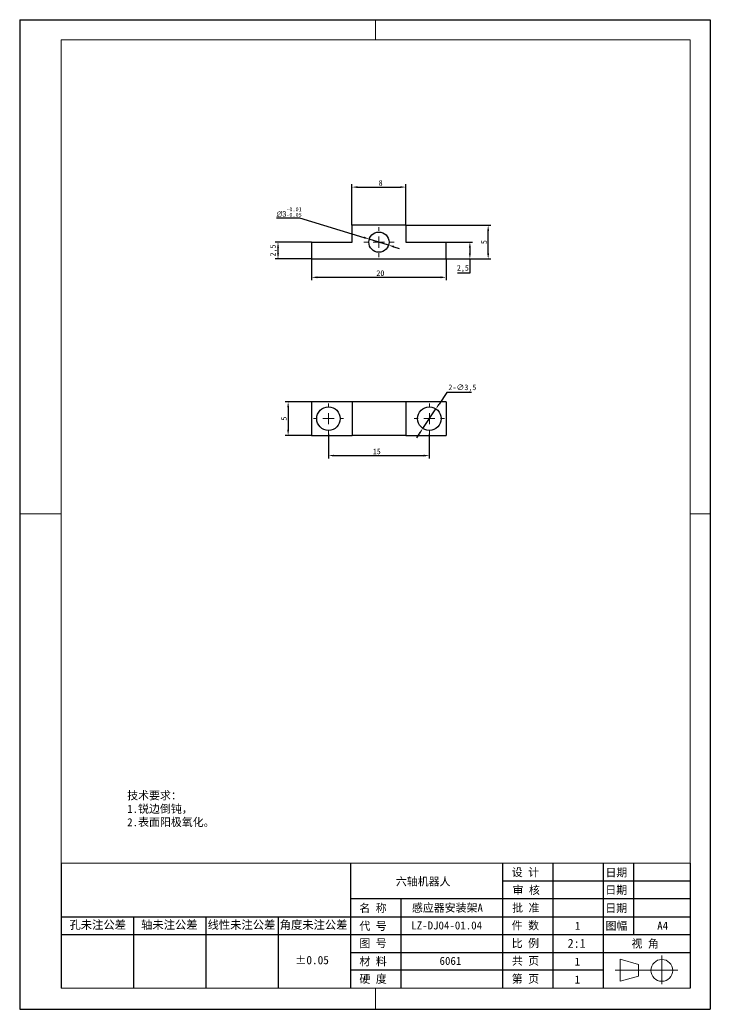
# Model space of a CAD drawing. Header units: millimetres. Extents: x 13 to 7248, y -1201 to 1478.
# Drawn here: x 4185.2 to 4287.8, y -1198.5 to -1051.4 of the extents above; entities that cross this region are included whole.
import ezdxf

# ---------------------------------------------------------------- set-up
doc = ezdxf.new("R2010")
doc.units = ezdxf.units.MM
doc.header["$LTSCALE"] = 5
doc.header["$PDSIZE"] = -1
for name, pattern in [('CENTER2', [28.575, 19.05, -3.175, 3.175, -3.175]), ('SLD-中心线', [34.29, 30.48, -1.27, 1.27, -1.27]), ('SLD-实线', [0])]:
    doc.linetypes.add(name, pattern=pattern)
doc.layers.get('0').update_dxf_attribs({"lineweight": 30})
doc.layers.add('中心线层', color=1, linetype='CENTER2', lineweight=13)
doc.layers.add('粗实线', color=7, linetype='SLD-实线', lineweight=15)
for name, color, linetype in [('图框', 7, 'SLD-实线'), ('文字层', 7, 'SLD-实线'), ('标注层', 96, 'SLD-实线')]:
    doc.layers.add(name, color=color, linetype=linetype)
doc.styles.add('SLDTEXTSTYLE1', font='', dxfattribs={"bigfont": 'bigfont'})
doc.styles.add('SLDTEXTSTYLE2', font='')
doc.styles.get("Standard").update_dxf_attribs({"font": ''})
doc.styles.get('SLDTEXTSTYLE1').set_extended_font_data('宋体')
doc.styles.get('SLDTEXTSTYLE2').set_extended_font_data('宋体')
doc.styles.get('Standard').set_extended_font_data('SimSun')
doc.dimstyles.new('副本 1-3', dxfattribs={"dimscale": 0.333333, "dimtxt": 2.5, "dimasz": 2.5, "dimexe": 1.25, "dimexo": 0, "dimtad": 1, "dimtoh": 1, "dimtxsty": 'Standard', "dimcen": 2.5, "dimclrt": 256, "dimadec": 0, "dimazin": 0, "dimtfac": 1, "dimtmove": 0, "dimatfit": 3, "dimfxl": 0, "dimarcsym": 0})

# ---------------------------------------------------------------- blocks, each defined once
blk = doc.blocks.new('*D463')
at = {"layer": 'Defpoints', "color": 0}
for p in [(4228.56, -1086.96), (4248.56, -1086.96), (4248.56, -1089.7)]:
    blk.add_point(p, dxfattribs=at)
at = {"layer": '标注层', "color": 0, "lineweight": -2}
for p, q in [((4228.56, -1086.96), (4228.56, -1090.12)), ((4248.56, -1086.96), (4248.56, -1090.12)), ((4229.4, -1089.7), (4247.73, -1089.7))]:
    blk.add_line(p, q, dxfattribs=at)
at = {"layer": '标注层', "color": 0}
for points in [[(4229.4, -1089.56), (4229.4, -1089.84), (4228.56, -1089.7)], [(4247.73, -1089.56), (4247.73, -1089.84), (4248.56, -1089.7)]]:
    blk.add_solid(points, dxfattribs=at)
at = {"layer": '标注层', "insert": (4238.78, -1088.66), "char_height": 0.833, "attachment_point": 2}
blk.add_mtext('20', dxfattribs=at)
blk = doc.blocks.new('*D464')
at = {"layer": 'Defpoints', "color": 0}
for p in [(4242.56, -1076.28), (4234.56, -1081.96), (4242.56, -1081.96)]:
    blk.add_point(p, dxfattribs=at)
at = {"layer": '标注层', "color": 0, "lineweight": -2}
for p, q in [((4234.56, -1081.96), (4234.56, -1075.86)), ((4235.4, -1076.28), (4241.73, -1076.28)), ((4242.56, -1081.96), (4242.56, -1075.86))]:
    blk.add_line(p, q, dxfattribs=at)
at = {"layer": '标注层', "color": 0}
for points in [[(4235.4, -1076.14), (4235.4, -1076.42), (4234.56, -1076.28)], [(4241.73, -1076.14), (4241.73, -1076.42), (4242.56, -1076.28)]]:
    blk.add_solid(points, dxfattribs=at)
at = {"layer": '标注层', "insert": (4238.82, -1075.24), "char_height": 0.833, "attachment_point": 2}
blk.add_mtext('8', dxfattribs=at)
blk = doc.blocks.new('*D465')
at = {"layer": 'Defpoints', "color": 0}
for p in [(4228.56, -1084.46), (4223.56, -1086.96), (4228.56, -1086.96)]:
    blk.add_point(p, dxfattribs=at)
at = {"layer": '标注层', "color": 0, "lineweight": -2}
for p, q in [((4228.56, -1084.46), (4223.15, -1084.46)), ((4223.56, -1085.3), (4223.56, -1086.13)), ((4228.56, -1086.96), (4223.15, -1086.96))]:
    blk.add_line(p, q, dxfattribs=at)
at = {"layer": '标注层', "color": 0}
for points in [[(4223.43, -1085.3), (4223.7, -1085.3), (4223.56, -1084.46)], [(4223.43, -1086.13), (4223.7, -1086.13), (4223.56, -1086.96)]]:
    blk.add_solid(points, dxfattribs=at)
at = {"layer": '标注层', "insert": (4222.38, -1085.71), "char_height": 0.833, "attachment_point": 2, "rotation": 90}
blk.add_mtext('2,5', dxfattribs=at)
blk = doc.blocks.new('*D466')
at = {"layer": 'Defpoints', "color": 0}
for p in [(4242.56, -1084.46), (4248.56, -1086.96), (4252.09, -1086.96)]:
    blk.add_point(p, dxfattribs=at)
at = {"layer": '标注层', "color": 0, "lineweight": -2}
for p, q in [((4242.56, -1084.46), (4252.5, -1084.46)), ((4252.09, -1085.3), (4252.09, -1086.13)), ((4248.56, -1086.96), (4252.5, -1086.96)), ((4252.09, -1086.96), (4252.09, -1089.06)), ((4252.09, -1089.06), (4250.23, -1089.06))]:
    blk.add_line(p, q, dxfattribs=at)
at = {"layer": '标注层', "color": 0}
for points in [[(4251.95, -1085.3), (4252.23, -1085.3), (4252.09, -1084.46)], [(4251.95, -1086.13), (4252.23, -1086.13), (4252.09, -1086.96)]]:
    blk.add_solid(points, dxfattribs=at)
at = {"layer": '标注层', "insert": (4251.05, -1087.88), "char_height": 0.833, "attachment_point": 2}
blk.add_mtext('2,5', dxfattribs=at)
blk = doc.blocks.new('*D467')
at = {"layer": 'Defpoints', "color": 0}
for p in [(4237.13, -1084.02), (4240, -1084.91)]:
    blk.add_point(p, dxfattribs=at)
at = {"layer": '标注层', "color": 0, "lineweight": -2}
for p, q in [((4223.35, -1080.83), (4226.76, -1080.83)), ((4226.76, -1080.83), (4236.33, -1083.78)), ((4240, -1084.91), (4237.13, -1084.02)), ((4240.8, -1085.15), (4241.59, -1085.4))]:
    blk.add_line(p, q, dxfattribs=at)
at = {"layer": '标注层', "color": 0}
for points in [[(4236.38, -1083.65), (4236.29, -1083.91), (4237.13, -1084.02)], [(4240.84, -1085.02), (4240.75, -1085.28), (4240, -1084.91)]]:
    blk.add_solid(points, dxfattribs=at)
at = {"layer": '标注层', "insert": (4223.35, -1079.29), "char_height": 0.8333, "attachment_point": 1}
blk.add_mtext('{\\fMS PGothic|b0|i0|c128|p34;∅3\\fSimSun|b0|i0|c134|p2;\\H0.7x;\\S-0.01^ -0.05;}', dxfattribs=at)
blk = doc.blocks.new('*D468')
at = {"layer": 'Defpoints', "color": 0}
for p in [(4242.56, -1081.96), (4254.81, -1081.96), (4248.56, -1086.96)]:
    blk.add_point(p, dxfattribs=at)
at = {"layer": '标注层', "color": 0, "lineweight": -2}
for p, q in [((4242.56, -1081.96), (4255.23, -1081.96)), ((4254.81, -1086.13), (4254.81, -1082.8)), ((4248.56, -1086.96), (4255.23, -1086.96))]:
    blk.add_line(p, q, dxfattribs=at)
at = {"layer": '标注层', "color": 0}
for points in [[(4254.67, -1082.8), (4254.95, -1082.8), (4254.81, -1081.96)], [(4254.67, -1086.13), (4254.95, -1086.13), (4254.81, -1086.96)]]:
    blk.add_solid(points, dxfattribs=at)
at = {"layer": '标注层', "insert": (4253.77, -1084.46), "char_height": 0.833, "attachment_point": 2, "rotation": 90}
blk.add_mtext('5', dxfattribs=at)
blk = doc.blocks.new('SW_CENTERMARKSYMBOL_0')
at = {"color": 0, "linetype": 'SLD-实线', "lineweight": 0}
for p, q in [((0, 8.33), (0, 11.25)), ((-8.33, 0), (-11.25, 0)), ((0, 0), (-4.17, 0)), ((0, 0), (0, 4.17)), ((0, 0), (0, -4.17)), ((0, 0), (4.17, 0)), ((8.33, 0), (11.25, 0)), ((0, -8.33), (0, -11.25))]:
    blk.add_line(p, q, dxfattribs=at)
blk = doc.blocks.new('*D469')
at = {"layer": 'Defpoints', "color": 0}
for p in [(4228.56, -1108.21), (4225.07, -1113.21), (4228.56, -1113.21)]:
    blk.add_point(p, dxfattribs=at)
at = {"layer": '标注层', "color": 0, "lineweight": -2}
for p, q in [((4228.56, -1108.21), (4224.65, -1108.21)), ((4225.07, -1109.05), (4225.07, -1112.38)), ((4228.56, -1113.21), (4224.65, -1113.21))]:
    blk.add_line(p, q, dxfattribs=at)
at = {"layer": '标注层', "color": 0}
for points in [[(4224.93, -1109.05), (4225.21, -1109.05), (4225.07, -1108.21)], [(4224.93, -1112.38), (4225.21, -1112.38), (4225.07, -1113.21)]]:
    blk.add_solid(points, dxfattribs=at)
at = {"layer": '标注层', "insert": (4224.03, -1110.71), "char_height": 0.833, "attachment_point": 2, "rotation": 90}
blk.add_mtext('5', dxfattribs=at)
blk = doc.blocks.new('*D470')
at = {"layer": 'Defpoints', "color": 0}
for p in [(4231.06, -1112.96), (4246.06, -1112.96), (4246.06, -1116.21)]:
    blk.add_point(p, dxfattribs=at)
at = {"layer": '标注层', "color": 0, "lineweight": -2}
for p, q in [((4231.06, -1112.96), (4231.06, -1116.63)), ((4246.06, -1112.96), (4246.06, -1116.63)), ((4231.9, -1116.21), (4245.23, -1116.21))]:
    blk.add_line(p, q, dxfattribs=at)
at = {"layer": '标注层', "color": 0}
for points in [[(4231.9, -1116.08), (4231.9, -1116.35), (4231.06, -1116.21)], [(4245.23, -1116.08), (4245.23, -1116.35), (4246.06, -1116.21)]]:
    blk.add_solid(points, dxfattribs=at)
at = {"layer": '标注层', "insert": (4238.25, -1115.17), "char_height": 0.833, "attachment_point": 2}
blk.add_mtext('15', dxfattribs=at)
blk = doc.blocks.new('*D471')
at = {"layer": 'Defpoints', "color": 0}
for p in [(4247.04, -1109.26), (4245.09, -1112.17)]:
    blk.add_point(p, dxfattribs=at)
at = {"layer": '标注层', "color": 0, "lineweight": -2}
for p, q in [((4248.68, -1106.83), (4247.51, -1108.57)), ((4252.34, -1106.83), (4248.68, -1106.83)), ((4245.09, -1112.17), (4247.04, -1109.26)), ((4244.62, -1112.86), (4244.16, -1113.55))]:
    blk.add_line(p, q, dxfattribs=at)
at = {"layer": '标注层', "color": 0}
for points in [[(4247.39, -1108.49), (4247.62, -1108.65), (4247.04, -1109.26)], [(4244.51, -1112.78), (4244.74, -1112.93), (4245.09, -1112.17)]]:
    blk.add_solid(points, dxfattribs=at)
at = {"layer": '标注层', "insert": (4248.89, -1105.64), "char_height": 0.833, "attachment_point": 1}
blk.add_mtext('2-∅3,5', dxfattribs=at)
blk = doc.blocks.new('SW_CENTERMARKSYMBOL_1')
at = {"color": 0, "linetype": 'SLD-实线', "lineweight": 0}
for p, q in [((0, 8.33), (0, 11.25)), ((-8.33, 0), (-11.25, 0)), ((0, 0), (-4.17, 0)), ((0, 0), (0, 4.17)), ((0, 0), (0, -4.17)), ((0, 0), (4.17, 0)), ((8.33, 0), (11.25, 0)), ((0, -8.33), (0, -11.25))]:
    blk.add_line(p, q, dxfattribs=at)
blk = doc.blocks.new('SW_CENTERMARKSYMBOL_2')
at = {"color": 0, "linetype": 'SLD-实线', "lineweight": 0}
for p, q in [((0, 8.33), (0, 11.25)), ((-8.33, 0), (-11.25, 0)), ((0, 0), (-4.17, 0)), ((0, 0), (0, 4.17)), ((0, 0), (0, -4.17)), ((0, 0), (4.17, 0)), ((8.33, 0), (11.25, 0)), ((0, -8.33), (0, -11.25))]:
    blk.add_line(p, q, dxfattribs=at)

msp = doc.modelspace()

# ---------------------------------------------------------------- linework, layer by layer
for p, q in [((4234.5649, -1084.4649), (4234.5649, -1081.9649)), ((4242.5649, -1081.9649), (4234.5649, -1081.9649)), ((4242.5649, -1081.9649), (4242.5649, -1084.4649)), ((4228.5649, -1084.4649), (4234.5649, -1084.4649)), ((4228.5649, -1084.4649), (4228.5649, -1086.9649)), ((4242.5649, -1084.4649), (4248.5649, -1084.4649)), ((4248.5649, -1086.9649), (4248.5649, -1084.4649)), ((4228.5649, -1086.9649), (4248.5649, -1086.9649)), ((4228.5649, -1108.2145), (4228.5649, -1113.2145)), ((4234.5649, -1108.2145), (4228.5649, -1108.2145)), ((4234.5649, -1108.2145), (4234.5649, -1113.2145)), ((4242.5649, -1108.2145), (4234.5649, -1108.2145)), ((4242.5649, -1108.2145), (4242.5649, -1113.2145)), ((4248.5649, -1108.2145), (4242.5649, -1108.2145)), ((4248.5649, -1108.2145), (4248.5649, -1113.2145)), ((4228.5649, -1113.2145), (4234.5649, -1113.2145)), ((4242.5649, -1113.2145), (4234.5649, -1113.2145)), ((4242.5649, -1113.2145), (4248.5649, -1113.2145))]:
    msp.add_line(p, q)
for centre, radius in [((4238.5649, -1084.4649), 1.5), ((4231.0649, -1110.7145), 1.75), ((4246.0649, -1110.7145), 1.75)]:
    msp.add_circle(centre, radius)
at = {"layer": '图框'}
for p, q in [((4185.1714, -1051.3974), (4287.8214, -1051.3974)), ((4185.1714, -1051.3974), (4185.1714, -1198.5474)), ((4287.8214, -1051.3974), (4287.8214, -1198.5474)), ((4185.1714, -1198.5474), (4287.8214, -1198.5474))]:
    msp.add_line(p, q, dxfattribs=at)
at = {"layer": '文字层'}
for p, q in [((4191.3214, -1176.8474), (4191.3214, -1195.3974)), ((4234.3214, -1176.8474), (4234.3214, -1195.3974)), ((4256.9214, -1176.8474), (4256.9214, -1195.3974)), ((4264.4214, -1176.8474), (4264.4214, -1195.3974)), ((4271.9214, -1176.8474), (4271.9214, -1195.3974)), ((4276.4214, -1176.8474), (4276.4214, -1187.4474)), ((4284.8214, -1176.8474), (4284.8214, -1195.3974)), ((4284.8214, -1179.4974), (4256.9214, -1179.4974)), ((4284.8214, -1182.1474), (4234.3214, -1182.1474)), ((4241.8214, -1182.1474), (4241.8214, -1195.3974)), ((4191.3214, -1184.7974), (4284.8214, -1184.7974)), ((4202.0714, -1184.7974), (4202.0714, -1195.3974)), ((4212.8214, -1184.7974), (4212.8214, -1195.3974)), ((4223.5714, -1184.7974), (4223.5714, -1195.3974)), ((4191.3214, -1187.4474), (4284.8214, -1187.4474)), ((4234.3214, -1190.0974), (4284.8214, -1190.0974)), ((4271.9214, -1192.7474), (4234.3214, -1192.7474))]:
    msp.add_line(p, q, dxfattribs=at)
at = {"layer": '文字层', "color": 7, "linetype": 'SLD-中心线', "lineweight": 0}
for p, q in [((4280.6284, -1190.5692), (4280.6284, -1194.8118)), ((4273.715, -1192.7474), (4277.8398, -1192.7474)), ((4277.8398, -1192.7474), (4283.0061, -1192.7474))]:
    msp.add_line(p, q, dxfattribs=at)
at = {"layer": '粗实线'}
for p, q in [((4238.0714, -1054.3974), (4238.0714, -1051.3974)), ((4191.3214, -1054.3974), (4284.8214, -1054.3974)), ((4191.3214, -1054.3974), (4191.3214, -1195.3974)), ((4284.8214, -1054.3974), (4284.8214, -1195.3974)), ((4191.3214, -1124.8974), (4185.1714, -1124.8974)), ((4284.8214, -1124.8974), (4287.8214, -1124.8974)), ((4191.3214, -1176.8474), (4284.8214, -1176.8474)), ((4274.4121, -1191.1224), (4274.4121, -1194.3724)), ((4277.1717, -1191.8777), (4274.4121, -1191.1224)), ((4277.1717, -1193.6172), (4277.1717, -1191.8777)), ((4274.4121, -1194.3724), (4277.1717, -1193.6172)), ((4191.3214, -1195.3974), (4284.8214, -1195.3974)), ((4191.3214, -1195.3974), (4284.8214, -1195.3974)), ((4238.0714, -1195.3974), (4238.0714, -1198.5474))]:
    msp.add_line(p, q, dxfattribs=at)
msp.add_circle((4280.6284, -1192.7748), 1.625, dxfattribs=at)

# ---------------------------------------------------------------- block references
at = {"layer": '中心线层', "xscale": 0.2000000000007276, "yscale": 0.2000000000000455, "zscale": 0.2}
msp.add_blockref('SW_CENTERMARKSYMBOL_0', (4238.5649, -1084.4649), dxfattribs=at)
at = {"layer": '标注层', "xscale": 0.2000000000007276, "yscale": 0.2000000000000455, "zscale": 0.2}
for name, p in [('SW_CENTERMARKSYMBOL_1', (4231.0649, -1110.7145)), ('SW_CENTERMARKSYMBOL_2', (4246.0649, -1110.7145))]:
    msp.add_blockref(name, p, dxfattribs=at)

# ---------------------------------------------------------------- texts
at = {"layer": '文字层', "color": 7, "linetype": 'SLD-实线', "lineweight": 0, "insert": (4201.1394, -1166.1667), "char_height": 1.19063, "attachment_point": 1, "style": 'SLDTEXTSTYLE2'}
msp.add_mtext('技术要求：\\P1.锐边倒钝，\\P2.表面阳极氧化。', dxfattribs=at)
at = {"layer": '文字层', "attachment_point": 2}
for s, insert, char_height, style in [('设 计', (4260.3435, -1177.5943), 1.19063, 'SLDTEXTSTYLE2'), ('日期', (4273.8692, -1177.6178), 1.19063, 'SLDTEXTSTYLE2'), ('审 核', (4260.462, -1180.2352), 1.19063, 'SLDTEXTSTYLE2'), ('日期', (4273.8555, -1180.2258), 1.19063, 'SLDTEXTSTYLE2'), ('名 称', (4237.6827, -1182.9193), 1.19063, 'SLDTEXTSTYLE2'), ('批 准', (4260.4047, -1182.8737), 1.19063, 'SLDTEXTSTYLE2'), ('日期', (4273.8473, -1182.9219), 1.19063, 'SLDTEXTSTYLE2'), ('孔未注公差', (4196.7595, -1185.3823), 1.23125, 'SLDTEXTSTYLE2'), ('轴未注公差', (4207.4076, -1185.3823), 1.23125, 'SLDTEXTSTYLE2'), ('线性未注公差', (4218.1259, -1185.3823), 1.23125, 'SLDTEXTSTYLE2'), ('角度未注公差', (4228.851, -1185.3823), 1.23125, 'SLDTEXTSTYLE2'), ('代 号', (4237.6977, -1185.5815), 1.19063, 'SLDTEXTSTYLE2'), ('件 数', (4260.3435, -1185.4945), 1.19063, 'SLDTEXTSTYLE2'), ('图幅', (4273.8767, -1185.5477), 1.19063, 'SLDTEXTSTYLE2'), ('A4', (4280.7511, -1185.535), 1.19063, 'SLDTEXTSTYLE1'), ('图 号', (4237.6977, -1188.1483), 1.19063, 'SLDTEXTSTYLE2'), ('比 例', (4260.3435, -1188.1483), 1.19063, 'SLDTEXTSTYLE2'), ('2:1', (4267.967, -1188.0877), 1.32292, 'SLDTEXTSTYLE1'), ('视 角', (4278.1521, -1188.202), 1.19063, 'SLDTEXTSTYLE2'), ('±0.05', (4228.6166, -1190.6286), 1.23125, 'SLDTEXTSTYLE1'), ('材 料', (4237.6977, -1190.8432), 1.19063, 'SLDTEXTSTYLE2'), ('共 页', (4260.3627, -1190.7615), 1.19063, 'SLDTEXTSTYLE2'), ('1', (4268.0703, -1190.8755), 1.1906, 'SLDTEXTSTYLE1'), ('硬 度', (4237.6977, -1193.4406), 1.19063, 'SLDTEXTSTYLE2'), ('第 页', (4260.3435, -1193.4406), 1.19063, 'SLDTEXTSTYLE2'), ('1', (4268.078, -1193.5394), 1.1906, 'SLDTEXTSTYLE1')]:
    msp.add_mtext(s, dxfattribs=dict(at, insert=insert, char_height=char_height, style=style))
at = {"layer": '文字层', "color": 7, "linetype": 'Continuous', "lineweight": 0, "attachment_point": 2}
for s, insert, char_height, style in [('六轴机器人', (4245.1452, -1178.9649), 1.19063, 'SLDTEXTSTYLE2'), ('感应器安装架A', (4248.7515, -1182.8737), 1.19063, 'SLDTEXTSTYLE2'), ('LZ-DJ04-01.04', (4248.6399, -1185.4945), 1.190625, 'SLDTEXTSTYLE1'), ('1', (4268.1065, -1185.5477), 1.1906, 'SLDTEXTSTYLE1'), ('6061', (4249.198, -1190.7615), 1.19063, 'SLDTEXTSTYLE1')]:
    msp.add_mtext(s, dxfattribs=dict(at, insert=insert, char_height=char_height, style=style))

# ---------------------------------------------------------------- dimensions: what is measured, and where the dimension line sits
at = {"layer": '标注层'}
for base, p1, p2, picture, middle in [((4242.5649, -1076.2797), (4234.5649, -1081.9649), (4242.5649, -1081.9649), '*D464', (4238.8166, -1076.2797)), ((4248.5649, -1089.6997), (4228.5649, -1086.9649), (4248.5649, -1086.9649), '*D463', (4238.7784, -1089.6997)), ((4246.0649, -1116.2145), (4231.0649, -1112.9645), (4246.0649, -1112.9645), '*D470', (4238.2523, -1116.2145))]:
    dim = msp.add_linear_dim(base=base, p1=p1, p2=p2, dimstyle='副本 1-3', dxfattribs=at)
    dim.commit()
    dim.dimension.update_dxf_attribs({"geometry": picture, "text_midpoint": middle, "dimtype": 160})
for p1, p2, text, picture, middle in [((4239.9986, -1084.9057), (4237.1311, -1084.0241), '{\\fMS PGothic|b0|i0|c128|p34;<>\\fSimSun|b0|i0|c134|p2;\\H0.7x;\\S-0.01^ -0.05;}', '*D467', (4224.9506, -1080.8347)), ((4245.0871, -1112.1659), (4247.0426, -1109.2631), '2-<>', '*D471', (4250.6185, -1106.8251))]:
    dim = msp.add_diameter_dim_2p(p1=p1, p2=p2, text=text, dimstyle='副本 1-3', dxfattribs=at)
    dim.commit()
    dim.dimension.update_dxf_attribs({"geometry": picture, "text_midpoint": middle, "dimtype": 163})
for base, p1, p2, picture, middle in [((4254.8099, -1081.9649), (4248.5649, -1086.9649), (4242.5649, -1081.9649), '*D468', (4254.8099, -1084.4649)), ((4223.5649, -1086.9649), (4228.5649, -1084.4649), (4228.5649, -1086.9649), '*D465', (4223.5649, -1085.7149)), ((4252.0879, -1086.9649), (4242.5649, -1084.4649), (4248.5649, -1086.9649), '*D466', (4251.0532, -1089.0587)), ((4225.0693, -1113.2145), (4228.5649, -1108.2145), (4228.5649, -1113.2145), '*D469', (4225.0693, -1110.7145))]:
    dim = msp.add_linear_dim(base=base, p1=p1, p2=p2, angle=90, dimstyle='副本 1-3', dxfattribs=at)
    dim.commit()
    dim.dimension.update_dxf_attribs({"geometry": picture, "text_midpoint": middle, "dimtype": 160})

doc.saveas('drawing.dxf')
